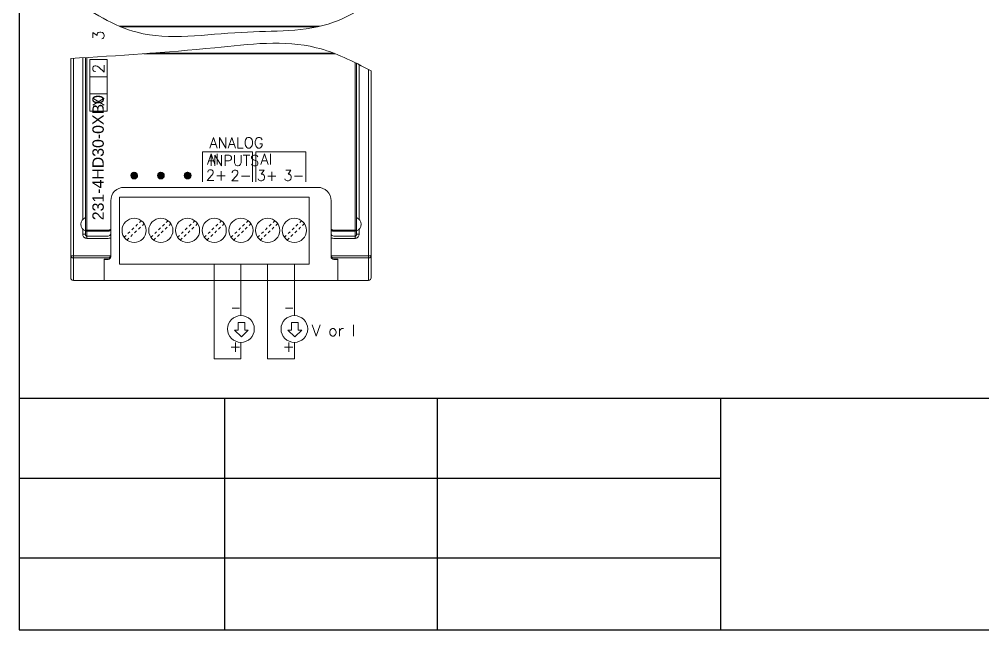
# Model space of a CAD drawing. Header units: millimetres. Extents: x -945625 to 316, y 6 to 533140.
# Drawn here: x -944922.3 to -944778, y 532659.1 to 532750.5 of the extents above; entities that cross this region are included whole.
import ezdxf

# ---------------------------------------------------------------- set-up
doc = ezdxf.new("R2010")
doc.units = ezdxf.units.MM
doc.header["$LTSCALE"] = 4
doc.linetypes.add('DASHED', pattern=[0.75, 0.5, -0.25])
doc.linetypes.add('DOT', pattern=[0.2, 0.1, -0.1])
doc.layers.add('Wiring', color=7, linetype='Continuous')
doc.styles.get("Standard").update_dxf_attribs({"font": 'simplex.shx', "height": 2, "bigfont": '@extfont2.shx'})

# ---------------------------------------------------------------- blocks, each defined once
blk = doc.blocks.new('KHUNG')
for p, q in [((0, 0), (0, -210)), ((0, -175.34), (297, -175.34)), ((30.72, -175.34), (30.72, -210)), ((62.59, -175.34), (62.59, -210)), ((105.07, -210), (105.07, -175.34)), ((0, -187.29), (105.07, -187.29)), ((0, -199.25), (105.07, -199.25)), ((0, -210), (297, -210))]:
    blk.add_line(p, q)

msp = doc.modelspace()

# ---------------------------------------------------------------- linework, layer by layer
at = {"color": 7, "linetype": 'Continuous', "lineweight": 0}
for p, q in [((-944877.28, 532749.48), (-944907.26, 532749.48)), ((-944877.59, 532749.41), (-944907.1, 532749.41)), ((-944914.58, 532711.83), (-944914.58, 532744.67)), ((-944914.18, 532711.43), (-944914.18, 532744.69)), ((-944912.78, 532744.77), (-944912.78, 532720.55)), ((-944912.38, 532718.31), (-944912.38, 532744.8)), ((-944912.18, 532717.72), (-944912.18, 532744.81)), ((-944874.97, 532745.37), (-944903.63, 532745.37)), ((-944875.14, 532745.44), (-944902.71, 532745.44)), ((-944871.98, 532717.72), (-944871.98, 532744.03)), ((-944871.78, 532718.31), (-944871.78, 532743.93)), ((-944871.38, 532720.55), (-944871.38, 532743.73)), ((-944869.98, 532711.43), (-944869.98, 532743)), ((-944905.56, 532727.12), (-944905.05, 532727.62)), ((-944905.55, 532727.1), (-944905.03, 532727.62)), ((-944905.55, 532727.14), (-944905.08, 532727.62)), ((-944905.55, 532727.06), (-944904.99, 532727.61)), ((-944905.55, 532727.08), (-944905.01, 532727.61)), ((-944905.55, 532727.17), (-944905.11, 532727.61)), ((-944905.54, 532727.04), (-944904.97, 532727.61)), ((-944905.54, 532727.2), (-944905.14, 532727.61)), ((-944905.54, 532727.02), (-944904.95, 532727.6)), ((-944905.54, 532727.23), (-944905.16, 532727.6)), ((-944905.53, 532727), (-944904.94, 532727.6)), ((-944905.53, 532727.26), (-944905.19, 532727.6)), ((-944905.53, 532726.96), (-944904.9, 532727.59)), ((-944905.53, 532726.98), (-944904.92, 532727.59)), ((-944905.53, 532727.29), (-944905.22, 532727.59)), ((-944905.52, 532726.94), (-944904.88, 532727.59)), ((-944905.52, 532726.93), (-944904.86, 532727.58)), ((-944905.52, 532727.32), (-944905.25, 532727.58)), ((-944905.51, 532726.91), (-944904.85, 532727.57)), ((-944905.5, 532726.9), (-944904.83, 532727.56)), ((-944905.49, 532726.88), (-944904.82, 532727.55)), ((-944905.48, 532726.87), (-944904.8, 532727.54)), ((-944905.47, 532727.39), (-944905.32, 532727.54)), ((-944905.47, 532726.86), (-944904.79, 532727.53)), ((-944905.46, 532726.84), (-944904.78, 532727.52)), ((-944905.45, 532726.83), (-944904.76, 532727.52)), ((-944905.44, 532726.81), (-944904.75, 532727.51)), ((-944905.43, 532726.8), (-944904.74, 532727.5)), ((-944905.42, 532726.79), (-944904.72, 532727.49)), ((-944905.42, 532727.46), (-944905.39, 532727.49)), ((-944905.41, 532726.77), (-944904.71, 532727.48)), ((-944905.4, 532726.76), (-944904.7, 532727.47)), ((-944905.39, 532726.75), (-944904.69, 532727.45)), ((-944905.37, 532726.74), (-944904.68, 532727.44)), ((-944905.36, 532726.73), (-944904.67, 532727.42)), ((-944905.34, 532726.72), (-944904.66, 532727.41)), ((-944905.33, 532726.72), (-944904.65, 532727.4)), ((-944905.32, 532726.71), (-944904.64, 532727.38)), ((-944905.3, 532726.7), (-944904.63, 532727.37)), ((-944905.29, 532726.69), (-944904.62, 532727.35)), ((-944905.28, 532726.68), (-944904.61, 532727.34)), ((-944905.26, 532726.67), (-944904.6, 532727.33)), ((-944905.25, 532726.66), (-944904.6, 532727.31)), ((-944905.23, 532726.66), (-944904.59, 532727.29)), ((-944905.21, 532726.65), (-944904.59, 532727.27)), ((-944905.19, 532726.65), (-944904.58, 532727.25)), ((-944905.17, 532726.65), (-944904.58, 532727.23)), ((-944905.15, 532726.64), (-944904.58, 532727.22)), ((-944905.13, 532726.64), (-944904.57, 532727.2)), ((-944905.11, 532726.63), (-944904.57, 532727.18)), ((-944905.09, 532726.63), (-944904.56, 532727.16)), ((-944905.07, 532726.63), (-944904.56, 532727.14)), ((-944905.05, 532726.62), (-944904.56, 532727.12)), ((-944905.02, 532726.63), (-944904.57, 532727.09)), ((-944904.99, 532726.64), (-944904.57, 532727.06)), ((-944904.96, 532726.64), (-944904.58, 532727.03)), ((-944904.94, 532726.65), (-944904.58, 532727)), ((-944904.91, 532726.65), (-944904.59, 532726.97)), ((-944901.56, 532727.12), (-944901.05, 532727.62)), ((-944901.55, 532727.14), (-944901.08, 532727.62)), ((-944901.55, 532727.1), (-944901.03, 532727.62)), ((-944901.55, 532727.17), (-944901.11, 532727.61)), ((-944901.55, 532727.08), (-944901.01, 532727.61)), ((-944901.55, 532727.06), (-944900.99, 532727.61)), ((-944901.54, 532727.2), (-944901.14, 532727.61)), ((-944901.54, 532727.04), (-944900.97, 532727.61)), ((-944901.54, 532727.23), (-944901.16, 532727.6)), ((-944901.54, 532727.02), (-944900.95, 532727.6)), ((-944901.53, 532727.26), (-944901.19, 532727.6)), ((-944901.53, 532727), (-944900.94, 532727.6)), ((-944901.53, 532727.29), (-944901.22, 532727.59)), ((-944901.53, 532726.98), (-944900.92, 532727.59)), ((-944901.53, 532726.96), (-944900.9, 532727.59)), ((-944901.52, 532726.94), (-944900.88, 532727.59)), ((-944901.52, 532727.32), (-944901.25, 532727.58)), ((-944901.52, 532726.93), (-944900.86, 532727.58)), ((-944901.51, 532726.91), (-944900.85, 532727.57)), ((-944901.5, 532726.9), (-944900.83, 532727.56)), ((-944901.49, 532726.88), (-944900.82, 532727.55)), ((-944901.48, 532726.87), (-944900.8, 532727.54)), ((-944901.47, 532727.39), (-944901.32, 532727.54)), ((-944901.47, 532726.86), (-944900.79, 532727.53)), ((-944901.46, 532726.84), (-944900.78, 532727.52)), ((-944901.45, 532726.83), (-944900.76, 532727.52)), ((-944901.44, 532726.81), (-944900.75, 532727.51)), ((-944901.43, 532726.8), (-944900.74, 532727.5)), ((-944901.42, 532727.46), (-944901.39, 532727.49)), ((-944901.42, 532726.79), (-944900.72, 532727.49)), ((-944901.41, 532726.77), (-944900.71, 532727.48)), ((-944901.4, 532726.76), (-944900.7, 532727.47)), ((-944901.39, 532726.75), (-944900.69, 532727.45)), ((-944901.37, 532726.74), (-944900.68, 532727.44)), ((-944901.36, 532726.73), (-944900.67, 532727.42)), ((-944901.34, 532726.72), (-944900.66, 532727.41)), ((-944901.33, 532726.72), (-944900.65, 532727.4)), ((-944901.32, 532726.71), (-944900.64, 532727.38)), ((-944901.3, 532726.7), (-944900.63, 532727.37)), ((-944901.29, 532726.69), (-944900.62, 532727.35)), ((-944901.28, 532726.68), (-944900.61, 532727.34)), ((-944901.26, 532726.67), (-944900.6, 532727.33)), ((-944901.25, 532726.66), (-944900.6, 532727.31)), ((-944901.23, 532726.66), (-944900.59, 532727.29)), ((-944901.21, 532726.65), (-944900.59, 532727.27)), ((-944901.19, 532726.65), (-944900.58, 532727.25)), ((-944901.17, 532726.65), (-944900.58, 532727.23)), ((-944901.15, 532726.64), (-944900.58, 532727.22)), ((-944901.13, 532726.64), (-944900.57, 532727.2)), ((-944901.11, 532726.63), (-944900.57, 532727.18)), ((-944901.09, 532726.63), (-944900.56, 532727.16)), ((-944901.07, 532726.63), (-944900.56, 532727.14)), ((-944901.05, 532726.62), (-944900.56, 532727.12)), ((-944901.02, 532726.63), (-944900.57, 532727.09)), ((-944900.99, 532726.64), (-944900.57, 532727.06)), ((-944900.96, 532726.64), (-944900.58, 532727.03)), ((-944900.94, 532726.65), (-944900.58, 532727)), ((-944900.91, 532726.65), (-944900.59, 532726.97)), ((-944897.56, 532727.12), (-944897.05, 532727.62)), ((-944897.55, 532727.14), (-944897.08, 532727.62)), ((-944897.55, 532727.1), (-944897.03, 532727.62)), ((-944897.55, 532727.17), (-944897.11, 532727.61)), ((-944897.55, 532727.08), (-944897.01, 532727.61)), ((-944897.55, 532727.06), (-944896.99, 532727.61)), ((-944897.54, 532727.2), (-944897.14, 532727.61)), ((-944897.54, 532727.04), (-944896.97, 532727.61)), ((-944897.54, 532727.23), (-944897.16, 532727.6)), ((-944897.54, 532727.02), (-944896.95, 532727.6)), ((-944897.53, 532727.26), (-944897.19, 532727.6)), ((-944897.53, 532727), (-944896.94, 532727.6)), ((-944897.53, 532727.29), (-944897.22, 532727.59)), ((-944897.53, 532726.98), (-944896.92, 532727.59)), ((-944897.53, 532726.96), (-944896.9, 532727.59)), ((-944897.52, 532726.94), (-944896.88, 532727.59)), ((-944897.52, 532727.32), (-944897.25, 532727.58)), ((-944897.52, 532726.93), (-944896.86, 532727.58)), ((-944897.51, 532726.91), (-944896.85, 532727.57)), ((-944897.5, 532726.9), (-944896.83, 532727.56)), ((-944897.49, 532726.88), (-944896.82, 532727.55)), ((-944897.48, 532726.87), (-944896.8, 532727.54)), ((-944897.47, 532727.39), (-944897.32, 532727.54)), ((-944897.47, 532726.86), (-944896.79, 532727.53)), ((-944897.46, 532726.84), (-944896.78, 532727.52)), ((-944897.45, 532726.83), (-944896.76, 532727.52)), ((-944897.44, 532726.81), (-944896.75, 532727.51)), ((-944897.43, 532726.8), (-944896.74, 532727.5)), ((-944897.42, 532727.46), (-944897.39, 532727.49)), ((-944897.42, 532726.79), (-944896.72, 532727.49)), ((-944897.41, 532726.77), (-944896.71, 532727.48)), ((-944897.4, 532726.76), (-944896.7, 532727.47)), ((-944897.39, 532726.75), (-944896.69, 532727.45)), ((-944897.37, 532726.74), (-944896.68, 532727.44)), ((-944897.36, 532726.73), (-944896.67, 532727.42)), ((-944897.34, 532726.72), (-944896.66, 532727.41)), ((-944897.33, 532726.72), (-944896.65, 532727.4)), ((-944897.32, 532726.71), (-944896.64, 532727.38)), ((-944897.3, 532726.7), (-944896.63, 532727.37)), ((-944897.29, 532726.69), (-944896.62, 532727.35)), ((-944897.28, 532726.68), (-944896.61, 532727.34)), ((-944897.26, 532726.67), (-944896.6, 532727.33)), ((-944897.25, 532726.66), (-944896.6, 532727.31)), ((-944897.23, 532726.66), (-944896.59, 532727.29)), ((-944897.21, 532726.65), (-944896.59, 532727.27)), ((-944897.19, 532726.65), (-944896.58, 532727.25)), ((-944897.17, 532726.65), (-944896.58, 532727.23)), ((-944897.15, 532726.64), (-944896.58, 532727.22)), ((-944897.13, 532726.64), (-944896.57, 532727.2)), ((-944897.11, 532726.63), (-944896.57, 532727.18)), ((-944897.09, 532726.63), (-944896.56, 532727.16)), ((-944897.07, 532726.63), (-944896.56, 532727.14)), ((-944897.05, 532726.62), (-944896.56, 532727.12)), ((-944897.02, 532726.63), (-944896.57, 532727.09)), ((-944896.99, 532726.64), (-944896.57, 532727.06)), ((-944896.96, 532726.64), (-944896.58, 532727.03)), ((-944896.94, 532726.65), (-944896.58, 532727)), ((-944896.91, 532726.65), (-944896.59, 532726.97)), ((-944904.88, 532726.66), (-944904.59, 532726.94)), ((-944904.82, 532726.69), (-944904.63, 532726.89)), ((-944904.75, 532726.74), (-944904.67, 532726.82)), ((-944900.88, 532726.66), (-944900.59, 532726.94)), ((-944900.82, 532726.69), (-944900.63, 532726.89)), ((-944900.75, 532726.74), (-944900.67, 532726.82)), ((-944896.88, 532726.66), (-944896.59, 532726.94)), ((-944896.82, 532726.69), (-944896.63, 532726.89)), ((-944896.75, 532726.74), (-944896.67, 532726.82)), ((-944906.58, 532725.36), (-944877.58, 532725.36)), ((-944908.58, 532719.14), (-944908.58, 532723.36)), ((-944908.58, 532714.98), (-944908.58, 532723.36)), ((-944907.29, 532713.86), (-944907.29, 532723.89)), ((-944878.87, 532723.89), (-944907.29, 532723.89)), ((-944878.87, 532713.86), (-944878.87, 532723.89)), ((-944875.58, 532723.36), (-944875.58, 532714.98)), ((-944912.78, 532719.1), (-944912.78, 532718.37)), ((-944912.18, 532718.96), (-944908.98, 532718.96)), ((-944912.18, 532718.79), (-944908.98, 532718.79)), ((-944875.18, 532718.96), (-944871.98, 532718.96)), ((-944875.18, 532718.79), (-944871.98, 532718.79)), ((-944871.38, 532718.37), (-944871.38, 532719.1)), ((-944912.18, 532718.05), (-944908.98, 532718.05)), ((-944912.18, 532717.72), (-944908.98, 532717.72)), ((-944875.18, 532718.05), (-944871.98, 532718.05)), ((-944875.18, 532717.72), (-944871.98, 532717.72)), ((-944914.18, 532715.11), (-944908.98, 532715.11)), ((-944914.18, 532714.79), (-944908.98, 532714.79)), ((-944908.98, 532714.59), (-944909.58, 532714.59)), ((-944909.58, 532711.43), (-944909.58, 532714.59)), ((-944909.58, 532714.58), (-944908.98, 532714.58)), ((-944908.83, 532714.61), (-944908.98, 532714.58)), ((-944908.98, 532714.59), (-944908.86, 532714.61)), ((-944908.86, 532714.61), (-944908.76, 532714.66)), ((-944908.76, 532714.66), (-944908.66, 532714.74)), ((-944908.61, 532715.03), (-944908.58, 532715.17)), ((-944875.55, 532715.03), (-944875.58, 532715.17)), ((-944875.33, 532714.61), (-944875.18, 532714.58)), ((-944869.98, 532715.11), (-944875.18, 532715.11)), ((-944869.98, 532714.79), (-944875.18, 532714.79)), ((-944874.58, 532714.59), (-944875.18, 532714.59)), ((-944874.58, 532714.58), (-944875.18, 532714.58)), ((-944874.58, 532711.43), (-944874.58, 532714.59)), ((-944869.58, 532715.17), (-944869.58, 532711.83)), ((-944878.87, 532713.86), (-944907.29, 532713.86)), ((-944914.18, 532711.43), (-944869.98, 532711.43))]:
    msp.add_line(p, q, dxfattribs=at)
at = {"lineweight": 0}
for p, q in [((-944869.58, 532715.17), (-944869.58, 532742.79)), ((-944894.84, 532730.7), (-944887.36, 532730.7)), ((-944894.84, 532726.19), (-944894.84, 532730.7)), ((-944887.36, 532726.19), (-944887.36, 532730.7)), ((-944886.84, 532730.7), (-944879.36, 532730.7)), ((-944886.84, 532726.19), (-944886.84, 532730.7)), ((-944879.36, 532726.19), (-944879.36, 532730.7))]:
    msp.add_line(p, q, dxfattribs=at)
at = {"linetype": 'DOT', "lineweight": 0}
for p, q in [((-944906.58, 532717.9), (-944903.99, 532720.36)), ((-944906.17, 532717.47), (-944903.57, 532719.93)), ((-944902.58, 532717.9), (-944899.99, 532720.36)), ((-944902.17, 532717.47), (-944899.57, 532719.93)), ((-944898.58, 532717.9), (-944895.99, 532720.36)), ((-944898.17, 532717.47), (-944895.57, 532719.93)), ((-944894.58, 532717.9), (-944891.99, 532720.36)), ((-944894.17, 532717.47), (-944891.57, 532719.93)), ((-944890.58, 532717.9), (-944887.99, 532720.36)), ((-944890.17, 532717.47), (-944887.57, 532719.93)), ((-944886.58, 532717.9), (-944883.99, 532720.36)), ((-944886.17, 532717.47), (-944883.57, 532719.93)), ((-944882.58, 532717.9), (-944879.99, 532720.36)), ((-944882.17, 532717.47), (-944879.57, 532719.93))]:
    msp.add_line(p, q, dxfattribs=at)
at = {"lineweight": 0}
for points in [[(-944911.71, 532741.93), (-944911.71, 532744.52), (-944909.1, 532744.52), (-944909.1, 532741.93)], [(-944911.71, 532739.35), (-944911.71, 532741.93), (-944909.1, 532741.93), (-944909.1, 532739.35)], [(-944911.71, 532736.77), (-944911.71, 532739.35), (-944909.1, 532739.35), (-944909.1, 532736.77)]]:
    msp.add_lwpolyline(points, close=True, dxfattribs=at)
at = {"color": 7, "linetype": 'Continuous', "lineweight": 0}
for points in [[(-944912.78, 532718.37), (-944912.63, 532718.37), (-944912.5, 532718.35), (-944912.41, 532718.33), (-944912.38, 532718.31)], [(-944912.78, 532718.37), (-944912.77, 532718.25), (-944912.74, 532718.14), (-944912.7, 532718.04), (-944912.65, 532717.97), (-944912.59, 532717.9), (-944912.53, 532717.85), (-944912.48, 532717.81), (-944912.42, 532717.78), (-944912.36, 532717.75), (-944912.3, 532717.74), (-944912.24, 532717.73), (-944912.18, 532717.72)], [(-944912.38, 532718.98), (-944912.36, 532718.98), (-944912.32, 532718.97), (-944912.25, 532718.96), (-944912.18, 532718.96)], [(-944912.18, 532718.79), (-944912.25, 532718.8), (-944912.32, 532718.85), (-944912.36, 532718.91), (-944912.38, 532718.98)], [(-944912.38, 532718.31), (-944912.37, 532718.26), (-944912.36, 532718.22), (-944912.35, 532718.18), (-944912.33, 532718.15), (-944912.32, 532718.12), (-944912.3, 532718.1), (-944912.28, 532718.08), (-944912.26, 532718.07), (-944912.24, 532718.06), (-944912.22, 532718.05), (-944912.2, 532718.05), (-944912.18, 532718.05)], [(-944908.98, 532718.96), (-944908.93, 532718.96), (-944908.89, 532718.97), (-944908.84, 532718.97), (-944908.8, 532718.98), (-944908.75, 532718.99), (-944908.72, 532719.01), (-944908.68, 532719.02), (-944908.65, 532719.04), (-944908.63, 532719.06), (-944908.61, 532719.08), (-944908.59, 532719.1), (-944908.58, 532719.12), (-944908.58, 532719.14)], [(-944908.58, 532719.14), (-944908.58, 532719.09), (-944908.59, 532719.05), (-944908.61, 532719.01), (-944908.63, 532718.97), (-944908.65, 532718.94), (-944908.68, 532718.9), (-944908.72, 532718.88), (-944908.75, 532718.85), (-944908.8, 532718.83), (-944908.84, 532718.81), (-944908.89, 532718.8), (-944908.93, 532718.79), (-944908.98, 532718.79)], [(-944908.98, 532718.05), (-944908.83, 532718.08), (-944908.7, 532718.16), (-944908.61, 532718.29), (-944908.58, 532718.43)], [(-944875.18, 532718.79), (-944875.24, 532718.79), (-944875.3, 532718.81), (-944875.35, 532718.82), (-944875.39, 532718.85), (-944875.43, 532718.87), (-944875.46, 532718.9), (-944875.49, 532718.92), (-944875.52, 532718.95), (-944875.54, 532718.99), (-944875.56, 532719.02), (-944875.57, 532719.06), (-944875.58, 532719.1), (-944875.58, 532719.14)], [(-944875.58, 532719.14), (-944875.58, 532719.12), (-944875.57, 532719.1), (-944875.56, 532719.08), (-944875.54, 532719.06), (-944875.52, 532719.05), (-944875.49, 532719.03), (-944875.46, 532719.02), (-944875.43, 532719), (-944875.39, 532718.99), (-944875.35, 532718.98), (-944875.3, 532718.97), (-944875.24, 532718.97), (-944875.18, 532718.96)], [(-944875.18, 532718.05), (-944875.33, 532718.08), (-944875.46, 532718.16), (-944875.55, 532718.29), (-944875.58, 532718.43)], [(-944871.98, 532718.96), (-944871.9, 532718.96), (-944871.84, 532718.97), (-944871.79, 532718.98), (-944871.78, 532718.98)], [(-944871.78, 532718.98), (-944871.79, 532718.91), (-944871.84, 532718.85), (-944871.9, 532718.8), (-944871.98, 532718.79)], [(-944871.98, 532717.72), (-944871.92, 532717.73), (-944871.87, 532717.73), (-944871.81, 532717.75), (-944871.75, 532717.77), (-944871.69, 532717.8), (-944871.63, 532717.85), (-944871.57, 532717.9), (-944871.51, 532717.96), (-944871.46, 532718.04), (-944871.42, 532718.14), (-944871.39, 532718.25), (-944871.38, 532718.37)], [(-944871.98, 532718.05), (-944871.96, 532718.05), (-944871.94, 532718.05), (-944871.92, 532718.06), (-944871.9, 532718.07), (-944871.88, 532718.08), (-944871.86, 532718.1), (-944871.84, 532718.12), (-944871.82, 532718.15), (-944871.81, 532718.18), (-944871.79, 532718.22), (-944871.78, 532718.26), (-944871.78, 532718.31)], [(-944871.38, 532718.37), (-944871.53, 532718.37), (-944871.66, 532718.35), (-944871.75, 532718.33), (-944871.78, 532718.31)], [(-944908.98, 532717.72), (-944908.83, 532717.73), (-944908.7, 532717.74), (-944908.61, 532717.76), (-944908.58, 532717.78)], [(-944875.18, 532717.72), (-944875.33, 532717.73), (-944875.46, 532717.74), (-944875.55, 532717.76), (-944875.58, 532717.78)], [(-944914.18, 532715.11), (-944914.33, 532715.11), (-944914.46, 532715.13), (-944914.55, 532715.15), (-944914.58, 532715.17)], [(-944914.58, 532715.17), (-944914.57, 532715.11), (-944914.56, 532715.05), (-944914.53, 532714.98), (-944914.48, 532714.92), (-944914.42, 532714.86), (-944914.35, 532714.82), (-944914.26, 532714.8), (-944914.18, 532714.79)], [(-944908.98, 532715.11), (-944908.83, 532715.11), (-944908.7, 532715.13), (-944908.61, 532715.15), (-944908.58, 532715.17)], [(-944908.98, 532714.79), (-944908.83, 532714.82), (-944908.7, 532714.9), (-944908.61, 532715.03)], [(-944908.58, 532714.98), (-944908.61, 532714.83), (-944908.69, 532714.7), (-944908.83, 532714.61)], [(-944908.66, 532714.74), (-944908.6, 532714.86), (-944908.58, 532714.98)], [(-944875.18, 532715.11), (-944875.33, 532715.11), (-944875.46, 532715.13), (-944875.55, 532715.15), (-944875.58, 532715.17)], [(-944875.18, 532714.59), (-944875.29, 532714.61), (-944875.4, 532714.66), (-944875.49, 532714.74), (-944875.56, 532714.86), (-944875.58, 532714.98)], [(-944875.58, 532714.98), (-944875.55, 532714.83), (-944875.46, 532714.7), (-944875.33, 532714.61)], [(-944875.18, 532714.79), (-944875.33, 532714.82), (-944875.46, 532714.9), (-944875.55, 532715.03)], [(-944869.58, 532715.17), (-944869.58, 532715.12), (-944869.6, 532715.05), (-944869.63, 532714.99), (-944869.67, 532714.93), (-944869.73, 532714.87), (-944869.8, 532714.83), (-944869.89, 532714.8), (-944869.98, 532714.79)], [(-944869.58, 532715.17), (-944869.61, 532715.15), (-944869.69, 532715.13), (-944869.82, 532715.11), (-944869.98, 532715.11)]]:
    msp.add_lwpolyline(points, dxfattribs=at)
for centre, radius in [((-944905.06, 532727.12), 0.5), ((-944901.06, 532727.12), 0.5), ((-944897.06, 532727.12), 0.5), ((-944905.08, 532718.92), 1.81), ((-944901.08, 532718.92), 1.81), ((-944897.08, 532718.92), 1.81), ((-944893.08, 532718.92), 1.81), ((-944889.08, 532718.92), 1.81), ((-944885.08, 532718.92), 1.81), ((-944881.08, 532718.92), 1.81)]:
    msp.add_circle(centre, radius, dxfattribs=at)
for centre, radius, start, end in [((-944906.58, 532723.36), 2, 89.9973, 180), ((-944877.58, 532723.36), 2, 359.9973, 90), ((-944912.01, 532719.83), 1.06, 110.016, 249.984), ((-944872.14, 532719.83), 1.06, 290.016, 69.984), ((-944914.18, 532711.83), 0.4, 180, 270), ((-944869.98, 532711.83), 0.4, 270, 0)]:
    msp.add_arc(centre, radius, start, end, dxfattribs=at)
at = {"lineweight": 0}
for points, knots in [([(-944914.58, 532753.81), (-944911.39, 532751.54), (-944903.68, 532746.64), (-944889.6, 532749.15), (-944877.23, 532748.42), (-944871.39, 532751.89), (-944869.58, 532753.09)], [2.430912, 2.430912, 2.430912, 2.430912, 13.737873, 29.379929, 43.266304, 49.677247, 49.677247, 49.677247, 49.677247]), ([(-944869.58, 532742.79), (-944872.26, 532744.23), (-944879.53, 532747.87), (-944895.3, 532745.85), (-944907.45, 532745.09), (-944914.58, 532744.67)], [1.394152, 1.394152, 1.394152, 1.394152, 10.344554, 25.535872, 47.173728, 47.173728, 47.173728, 47.173728])]:
    msp.add_open_spline(points, degree=3, knots=knots, dxfattribs=at)
at = {"layer": 'Wiring', "lineweight": 15}
for p, q in [((-944893.08, 532713.86), (-944893.08, 532699.67)), ((-944889.08, 532713.86), (-944889.08, 532706.15)), ((-944885.08, 532713.86), (-944885.08, 532699.67)), ((-944881.08, 532713.86), (-944881.08, 532706.15)), ((-944890.04, 532703.99), (-944889.01, 532702.99)), ((-944889.52, 532703.99), (-944890.04, 532703.99)), ((-944889.52, 532705.11), (-944889.52, 532703.99)), ((-944889.01, 532705.11), (-944889.52, 532705.11)), ((-944889.01, 532705.11), (-944888.5, 532705.11)), ((-944887.98, 532703.99), (-944889.01, 532702.99)), ((-944888.5, 532705.11), (-944888.5, 532703.99)), ((-944888.5, 532703.99), (-944887.98, 532703.99)), ((-944882.04, 532703.99), (-944881.01, 532702.99)), ((-944881.52, 532703.99), (-944882.04, 532703.99)), ((-944881.52, 532705.11), (-944881.52, 532703.99)), ((-944881.01, 532705.11), (-944881.52, 532705.11)), ((-944881.01, 532705.11), (-944880.5, 532705.11)), ((-944879.98, 532703.99), (-944881.01, 532702.99)), ((-944880.5, 532705.11), (-944880.5, 532703.99)), ((-944880.5, 532703.99), (-944879.98, 532703.99)), ((-944889.08, 532702.15), (-944889.08, 532699.67)), ((-944881.08, 532702.15), (-944881.08, 532699.67)), ((-944889.08, 532699.67), (-944893.08, 532699.67)), ((-944881.08, 532699.67), (-944885.08, 532699.67))]:
    msp.add_line(p, q, dxfattribs=at)
at = {"layer": 'Wiring', "color": 7, "lineweight": 15}
for centre in [(-944889.08, 532704.15), (-944881.08, 532704.15)]:
    msp.add_circle(centre, 2, dxfattribs=at)

# ---------------------------------------------------------------- block references
at = {"linetype": 'DASHED', "ltscale": 0.5}
msp.add_blockref('KHUNG', (-944922.28, 532869.11), dxfattribs=at)

# ---------------------------------------------------------------- texts
at = {"lineweight": 0, "char_height": 1.7, "attachment_point": 1, "rotation": 90}
for s, insert, width in [('X   2   3', (-944911.28, 532737.46), 12.5785), ('{\\fArial|b0|i0|c0|p32;231-4HD30-0XB0}', (-944911.33, 532720.44), 24.8996)]:
    msp.add_mtext(s, dxfattribs=dict(at, insert=insert, width=width))
at = {"lineweight": 0, "char_height": 1.6}
for s, insert, width, attachment_point in [('ANALOG INPUTS', (-944893.8, 532732.85), 15.0248, 1), ('AI', (-944894.17, 532730.38), 4.3914, 1), ('AI', (-944886.17, 532730.38), 4.3914, 1), ('2+', (-944894.33, 532728.01), 3.5662, 1), ('2-', (-944889.07, 532727.94), 5.3068, 2), ('3+', (-944885.14, 532727.94), 5.3068, 2), ('3-', (-944881.14, 532727.94), 5.3068, 2)]:
    msp.add_mtext(s, dxfattribs=dict(at, insert=insert, width=width, attachment_point=attachment_point))
at = {"layer": 'Wiring', "lineweight": 15, "char_height": 1.6, "width": 8.5529, "attachment_point": 2}
for s, insert in [('_', (-944889.84, 532709.03)), ('_', (-944881.84, 532709.03)), ('+', (-944889.92, 532702.35)), ('+', (-944881.92, 532702.35))]:
    msp.add_mtext(s, dxfattribs=dict(at, insert=insert))
at = {"layer": 'Wiring', "insert": (-944878.47, 532704.79), "char_height": 1.7, "width": 6.4165, "attachment_point": 1}
msp.add_mtext('V or I', dxfattribs=at)

doc.saveas('drawing.dxf')
